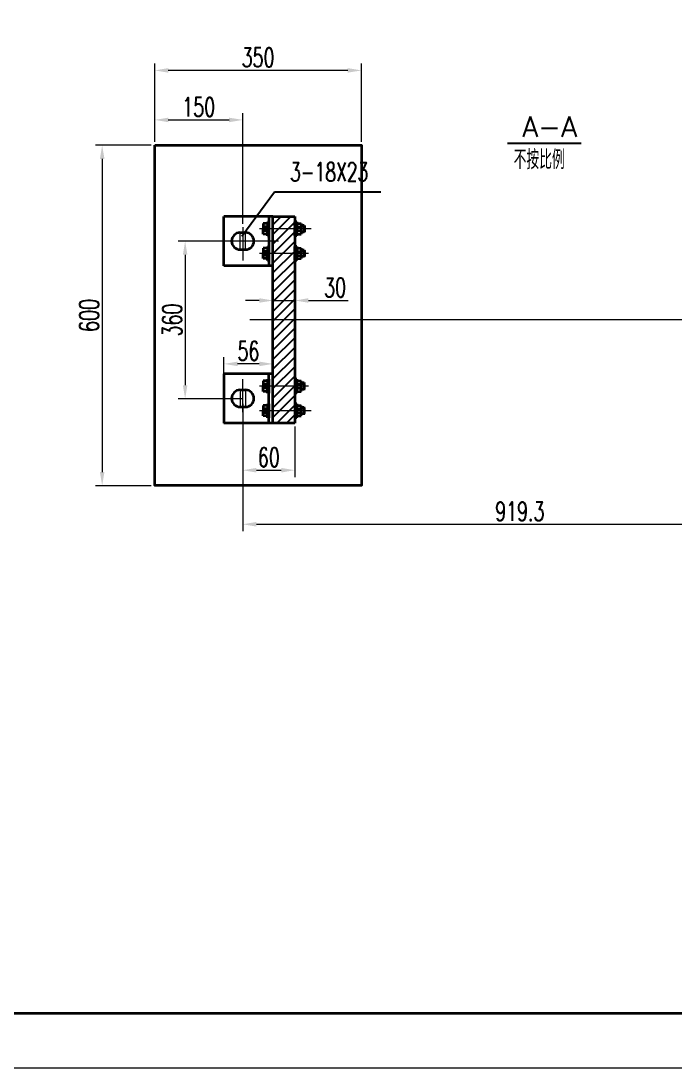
# Model space of a CAD drawing. Header units: millimetres. Extents: x -394 to 6212, y -2458 to 809.
# Drawn here: x 4173.4 to 4293.4, y -2457.9 to -2265.7 of the extents above; entities that cross this region are included whole.
import ezdxf

# ---------------------------------------------------------------- set-up
doc = ezdxf.new("R2010")
doc.units = ezdxf.units.MM
doc.header["$PDSIZE"] = -5
doc.linetypes.add('EB_DASHDOT', pattern=[39, 30, -3, 3, -3])
doc.layers.get('DEFPOINTS').update_dxf_attribs({"lineweight": 18})
doc.layers.add('2', color=2, linetype='Continuous', lineweight=18, true_color=0xffff00)
doc.layers.add('3尺寸线', color=2, linetype='Continuous', lineweight=18, true_color=0xffff00)
doc.layers.add('5剖面线层', color=2, linetype='Continuous')
doc.layers.add('LAYER2', color=2, linetype='Continuous', lineweight=25)
doc.layers.add('粗实线层', color=7, linetype='Continuous', lineweight=35)
doc.styles.add('HZ', font='txt.shx', dxfattribs={"width": 0.67, "bigfont": 'hztxt.shx'})
doc.styles.get("Standard").update_dxf_attribs({"font": 'txt.shx', "bigfont": 'gbcbig.shx'})
doc.styles.add('STYLE1', font='txt.shx', dxfattribs={"width": 0.67, "bigfont": 'hztxt.shx'})
doc.dimstyles.new('STANDARD$0', dxfattribs={"dimtxt": 3.5, "dimasz": 2.5, "dimexe": 1.25, "dimexo": 0.625, "dimtad": 1, "dimdec": 4, "dimdsep": 46, "dimtxsty": 'HZ', "dimcen": 2.5, "dimdle": 5, "dimadec": 0, "dimazin": 0, "dimtfac": 1, "dimtmove": 0, "dimatfit": 3, "dimfxl": 1, "dimtolj": 1, "dimlwd": -1, "dimlwe": -1, "dimarcsym": 0})

# ---------------------------------------------------------------- blocks, each defined once
blk = doc.blocks.new('*D231')
at = {"layer": '3尺寸线', "color": 0}
for p, q in [((4197.9, -2287.92), (4197.9, -2273.57)), ((4233.32, -2274.82), (4200.4, -2274.82)), ((4235.82, -2287.92), (4235.82, -2273.57))]:
    blk.add_line(p, q, dxfattribs=at)
for points in [[(4200.4, -2274.4), (4200.4, -2275.23), (4197.9, -2274.82)], [(4233.32, -2274.4), (4233.32, -2275.23), (4235.82, -2274.82)]]:
    blk.add_solid(points, dxfattribs=at)
at = {"layer": 'DEFPOINTS', "color": 0}
for p in [(4197.9, -2274.82), (4197.9, -2288.55), (4235.82, -2288.55)]:
    blk.add_point(p, dxfattribs=at)
at = {"layer": '3尺寸线', "color": 0, "insert": (4216.86, -2272.44), "char_height": 3.5, "attachment_point": 5, "style": 'HZ'}
blk.add_mtext('\\A1;350', dxfattribs=at)
blk = doc.blocks.new('*D230')
at = {"layer": '3尺寸线', "color": 0}
for p, q in [((4197.9, -2287.92), (4197.9, -2282.65)), ((4214.06, -2302.98), (4214.06, -2282.65)), ((4200.4, -2283.9), (4211.56, -2283.9))]:
    blk.add_line(p, q, dxfattribs=at)
for points in [[(4200.4, -2283.49), (4200.4, -2284.32), (4197.9, -2283.9)], [(4211.56, -2283.49), (4211.56, -2284.32), (4214.06, -2283.9)]]:
    blk.add_solid(points, dxfattribs=at)
at = {"layer": 'DEFPOINTS', "color": 0}
for p in [(4214.06, -2283.9), (4197.9, -2288.55), (4214.06, -2303.61)]:
    blk.add_point(p, dxfattribs=at)
at = {"layer": '3尺寸线', "color": 0, "insert": (4205.98, -2281.53), "char_height": 3.5, "attachment_point": 5, "style": 'HZ'}
blk.add_mtext('\\A1;150', dxfattribs=at)
blk = doc.blocks.new('*D229')
at = {"layer": '3尺寸线', "color": 0}
for p, q in [((4197.28, -2288.55), (4187.02, -2288.55)), ((4188.27, -2291.05), (4188.27, -2348.52)), ((4197.28, -2351.02), (4187.02, -2351.02))]:
    blk.add_line(p, q, dxfattribs=at)
for points in [[(4187.85, -2291.05), (4188.69, -2291.05), (4188.27, -2288.55)], [(4187.85, -2348.52), (4188.69, -2348.52), (4188.27, -2351.02)]]:
    blk.add_solid(points, dxfattribs=at)
at = {"layer": 'DEFPOINTS', "color": 0}
for p in [(4197.9, -2288.55), (4188.27, -2351.02), (4197.9, -2351.02)]:
    blk.add_point(p, dxfattribs=at)
at = {"layer": '3尺寸线', "color": 0, "insert": (4185.89, -2319.78), "char_height": 3.5, "attachment_point": 5, "rotation": 90, "style": 'HZ'}
blk.add_mtext('\\A1;600', dxfattribs=at)
blk = doc.blocks.new('*D228')
at = {"layer": '3尺寸线', "color": 0}
for p, q in [((4217.09, -2317.04), (4214.59, -2317.04)), ((4219.59, -2315.78), (4219.59, -2318.29)), ((4219.59, -2317.04), (4223.61, -2317.04)), ((4223.61, -2315.78), (4223.61, -2318.29)), ((4226.11, -2317.04), (4233.38, -2317.04))]:
    blk.add_line(p, q, dxfattribs=at)
for points in [[(4217.09, -2316.62), (4217.09, -2317.45), (4219.59, -2317.04)], [(4226.11, -2316.62), (4226.11, -2317.45), (4223.61, -2317.04)]]:
    blk.add_solid(points, dxfattribs=at)
at = {"layer": 'DEFPOINTS', "color": 0}
for p in [(4219.59, -2315.15), (4223.61, -2315.15), (4223.61, -2317.04)]:
    blk.add_point(p, dxfattribs=at)
at = {"layer": '3尺寸线', "color": 0, "insert": (4230.99, -2314.66), "char_height": 3.5, "attachment_point": 5, "style": 'HZ'}
blk.add_mtext('\\A1;30', dxfattribs=at)
blk = doc.blocks.new('*D227')
at = {"layer": '3尺寸线', "color": 0}
for p, q in [((4315.69, -2333.81), (4315.69, -2359.35)), ((4214.06, -2336), (4214.06, -2359.35)), ((4216.56, -2358.1), (4313.19, -2358.1))]:
    blk.add_line(p, q, dxfattribs=at)
for points in [[(4216.56, -2357.68), (4216.56, -2358.52), (4214.06, -2358.1)], [(4313.19, -2357.68), (4313.19, -2358.52), (4315.69, -2358.1)]]:
    blk.add_solid(points, dxfattribs=at)
at = {"layer": 'DEFPOINTS', "color": 0}
for p in [(4315.69, -2333.18), (4214.06, -2335.38), (4315.69, -2358.1)]:
    blk.add_point(p, dxfattribs=at)
at = {"layer": '3尺寸线', "color": 0, "insert": (4264.88, -2355.72), "char_height": 3.5, "attachment_point": 5, "style": 'HZ'}
blk.add_mtext('\\A1;919.3', dxfattribs=at)
blk = doc.blocks.new('*D226')
at = {"layer": '3尺寸线', "color": 0}
for p, q in [((4213.44, -2306.14), (4202.24, -2306.14)), ((4203.49, -2308.64), (4203.49, -2332.6)), ((4213.93, -2335.1), (4202.24, -2335.1))]:
    blk.add_line(p, q, dxfattribs=at)
for points in [[(4203.07, -2308.64), (4203.9, -2308.64), (4203.49, -2306.14)], [(4203.07, -2332.6), (4203.9, -2332.6), (4203.49, -2335.1)]]:
    blk.add_solid(points, dxfattribs=at)
at = {"layer": 'DEFPOINTS', "color": 0}
for p in [(4214.06, -2306.14), (4203.49, -2335.1), (4214.56, -2335.1)]:
    blk.add_point(p, dxfattribs=at)
at = {"layer": '3尺寸线', "color": 0, "insert": (4201.11, -2320.62), "char_height": 3.5, "attachment_point": 5, "rotation": 90, "style": 'HZ'}
blk.add_mtext('\\A1;360', dxfattribs=at)
blk = doc.blocks.new('*D225')
at = {"layer": '3尺寸线', "color": 0}
for p, q in [((4214.06, -2337.36), (4214.06, -2349.43)), ((4223.61, -2340.16), (4223.61, -2349.43)), ((4216.56, -2348.18), (4221.11, -2348.18))]:
    blk.add_line(p, q, dxfattribs=at)
for points in [[(4216.56, -2347.76), (4216.56, -2348.6), (4214.06, -2348.18)], [(4221.11, -2347.76), (4221.11, -2348.6), (4223.61, -2348.18)]]:
    blk.add_solid(points, dxfattribs=at)
at = {"layer": 'DEFPOINTS', "color": 0}
for p in [(4214.06, -2336.73), (4223.61, -2339.53), (4223.61, -2348.18)]:
    blk.add_point(p, dxfattribs=at)
at = {"layer": '3尺寸线', "color": 0, "insert": (4218.84, -2345.8), "char_height": 3.5, "attachment_point": 5, "style": 'HZ'}
blk.add_mtext('\\A1;60', dxfattribs=at)
blk = doc.blocks.new('*D224')
at = {"layer": '3尺寸线', "color": 0}
for p, q in [((4210.61, -2330.59), (4210.61, -2327.42)), ((4217.09, -2328.67), (4213.11, -2328.67)), ((4219.59, -2329.88), (4219.59, -2327.42))]:
    blk.add_line(p, q, dxfattribs=at)
for points in [[(4213.11, -2328.25), (4213.11, -2329.09), (4210.61, -2328.67)], [(4217.09, -2328.25), (4217.09, -2329.09), (4219.59, -2328.67)]]:
    blk.add_solid(points, dxfattribs=at)
at = {"layer": 'DEFPOINTS', "color": 0}
for p in [(4210.61, -2328.67), (4219.59, -2330.5), (4210.61, -2331.21)]:
    blk.add_point(p, dxfattribs=at)
at = {"layer": '3尺寸线', "color": 0, "insert": (4215.1, -2326.29), "char_height": 3.5, "attachment_point": 5, "style": 'HZ'}
blk.add_mtext('\\A1;56', dxfattribs=at)

msp = doc.modelspace()

# ---------------------------------------------------------------- hatches: boundary and pattern name
at = {"layer": '5剖面线层', "ltscale": 0.5}
h = msp.add_hatch(dxfattribs=at)
h.set_pattern_fill('ANSI31', color=256, scale=10, style=0)
h.set_pattern_definition([(45, (9002.1339, -1227.6112), (-0.88388348, 0.88388348), [])])
h.paths.add_polyline_path([(4219.59173, -2320.57976), (4223.60907, -2320.57976), (4223.60907, -2308.40065), (4219.59173, -2308.40065)])
h.paths.add_polyline_path([(4223.60907, -2308.40065), (4223.60907, -2303.88446), (4219.59173, -2303.88446), (4219.59173, -2308.40065)])
h.paths.add_polyline_path([(4223.60907, -2303.88446), (4223.60907, -2301.62636), (4219.59173, -2301.62636), (4219.59173, -2303.88446)])
h.paths.add_polyline_path([(4223.60907, -2320.57976), (4219.59173, -2320.57976), (4219.59173, -2332.75887), (4223.60907, -2332.75887)])
h.paths.add_polyline_path([(4223.60907, -2332.75887), (4219.59173, -2332.75887), (4219.59173, -2337.27506), (4223.60907, -2337.27506)])
h.paths.add_polyline_path([(4223.60907, -2339.53268), (4223.60907, -2337.27506), (4219.59173, -2337.27506), (4219.59173, -2339.53268)])

# ---------------------------------------------------------------- linework, layer by layer
at = {"layer": '2', "linetype": 'EB_DASHDOT', "lineweight": 0}
for p, q in [((4214.06499, -2303.6074), (4214.06499, -2309.70275)), ((4213.57179, -2307.78542), (4213.57179, -2304.42881)), ((4214.55818, -2307.78542), (4214.55818, -2304.34061)), ((4226.60072, -2303.88446), (4217.14251, -2303.88446)), ((4220.64081, -2306.14255), (4208.87906, -2306.14255)), ((4226.09638, -2308.40065), (4217.14251, -2308.40065)), ((4214.06499, -2337.55212), (4214.06499, -2331.45677)), ((4213.57179, -2333.3741), (4213.57179, -2336.73071)), ((4214.55818, -2333.3741), (4214.55818, -2336.81891)), ((4226.09638, -2332.75887), (4217.14251, -2332.75887)), ((4226.60072, -2337.27506), (4217.14251, -2337.27506))]:
    msp.add_line(p, q, dxfattribs=at)
at = {"layer": '2', "ltscale": 0.5}
msp.add_lwpolyline([(4121.13858, -2037.88314), (4715.13858, -2037.88314), (4715.13858, -2457.88314), (4121.13858, -2457.88314)], close=True, dxfattribs=at)
at = {"layer": '3尺寸线'}
msp.add_line((4318.22051, -2320.57976), (4215.32906, -2320.57976), dxfattribs=at)
at = {"layer": 'LAYER2', "ltscale": 20}
for p, q in [((4262.59734, -2288.16615), (4276.14918, -2288.16615)), ((4213.89831, -2305.22912), (4219.89106, -2297.08894)), ((4219.89106, -2297.08894), (4239.40541, -2297.08894))]:
    msp.add_line(p, q, dxfattribs=at)
at = {"layer": '粗实线层'}
for p, q in [((4219.59173, -2301.62636), (4210.60551, -2301.62636)), ((4210.60551, -2310.65874), (4210.60551, -2301.62636)), ((4218.82512, -2301.62636), (4218.82512, -2310.65874)), ((4219.59173, -2301.62636), (4223.60907, -2301.62636)), ((4219.59173, -2339.53268), (4219.59173, -2301.62636)), ((4219.59173, -2310.65874), (4219.59173, -2301.62636)), ((4223.60907, -2301.62636), (4223.60907, -2339.53268)), ((4217.78406, -2302.92888), (4217.78406, -2303.26238)), ((4218.33244, -2302.92888), (4217.78406, -2302.92888)), ((4218.60908, -2302.92888), (4217.78406, -2302.92888)), ((4217.78406, -2302.92888), (4217.78406, -2303.26238)), ((4217.78406, -2303.26238), (4217.78406, -2303.88446)), ((4217.78406, -2303.26238), (4217.78406, -2303.88446)), ((4218.33244, -2303.50505), (4217.78406, -2303.50505)), ((4218.60908, -2303.50505), (4217.78406, -2303.50505)), ((4218.60908, -2302.60802), (4218.60908, -2304.08977)), ((4218.60908, -2302.60802), (4218.82512, -2302.60802)), ((4218.60908, -2305.1609), (4218.60908, -2303.67914)), ((4218.82512, -2305.1609), (4218.82512, -2302.60802)), ((4223.97072, -2302.60802), (4223.60907, -2302.60802)), ((4223.60907, -2303.38403), (4223.60907, -2302.60802)), ((4223.60907, -2303.38403), (4223.97072, -2303.67914)), ((4223.60907, -2305.1609), (4223.60907, -2303.66143)), ((4223.60907, -2303.66143), (4223.97072, -2303.95654)), ((4223.97072, -2302.60802), (4223.97072, -2304.08977)), ((4223.97072, -2302.92888), (4224.79574, -2302.92888)), ((4223.97072, -2303.50505), (4224.79574, -2303.50505)), ((4223.97072, -2305.1609), (4223.97072, -2303.67914)), ((4224.24736, -2303.50505), (4224.79574, -2303.50505)), ((4224.79574, -2302.92888), (4224.79574, -2304.84004)), ((4225.3209, -2303.29962), (4224.79574, -2303.29962)), ((4224.79574, -2303.38809), (4225.40937, -2303.38809)), ((4225.3209, -2303.29962), (4225.40937, -2303.38809)), ((4225.3209, -2303.29962), (4225.3209, -2304.4693)), ((4225.40937, -2303.38809), (4225.40937, -2304.38083)), ((4213.57179, -2304.58292), (4214.55818, -2304.58292)), ((4217.78406, -2304.50654), (4217.78406, -2303.88446)), ((4218.60908, -2304.26387), (4217.78406, -2304.26387)), ((4217.78406, -2304.84004), (4217.78406, -2304.50654)), ((4218.60908, -2304.84004), (4217.78406, -2304.84004)), ((4218.60908, -2305.1609), (4218.82512, -2305.1609)), ((4223.97072, -2305.1609), (4223.60907, -2305.1609)), ((4223.97072, -2304.26387), (4224.79574, -2304.26387)), ((4223.97072, -2304.84004), (4224.79574, -2304.84004)), ((4224.79574, -2304.38083), (4225.40937, -2304.38083)), ((4225.3209, -2304.4693), (4224.79574, -2304.4693)), ((4225.40937, -2304.38083), (4225.3209, -2304.4693)), ((4217.78406, -2307.44506), (4217.78406, -2307.77857)), ((4218.60908, -2307.44506), (4217.78406, -2307.44506)), ((4218.33244, -2307.44506), (4217.78406, -2307.44506)), ((4217.78406, -2307.44506), (4217.78406, -2307.77857)), ((4218.60908, -2307.12421), (4218.82512, -2307.12421)), ((4218.60908, -2307.12421), (4218.60908, -2308.60596)), ((4218.82512, -2309.67709), (4218.82512, -2307.12421)), ((4223.60907, -2307.90022), (4223.60907, -2307.12421)), ((4223.97072, -2307.12421), (4223.60907, -2307.12421)), ((4223.97072, -2307.12421), (4223.97072, -2308.60596)), ((4223.97072, -2307.44506), (4224.79574, -2307.44506)), ((4224.79574, -2307.44506), (4224.79574, -2309.35623)), ((4213.57179, -2307.70219), (4214.55818, -2307.70219)), ((4217.78406, -2307.77857), (4217.78406, -2308.40065)), ((4217.78406, -2307.77857), (4217.78406, -2308.40065)), ((4218.60908, -2308.02124), (4217.78406, -2308.02124)), ((4218.33244, -2308.02124), (4217.78406, -2308.02124)), ((4217.78406, -2309.02273), (4217.78406, -2308.40065)), ((4218.60908, -2308.78006), (4217.78406, -2308.78006)), ((4217.78406, -2309.35623), (4217.78406, -2309.02273)), ((4218.60908, -2309.35623), (4217.78406, -2309.35623)), ((4218.60908, -2309.67709), (4218.60908, -2308.19533)), ((4223.60907, -2307.90022), (4223.97072, -2308.19533)), ((4223.60907, -2308.17762), (4223.97072, -2308.47273)), ((4223.60907, -2309.67709), (4223.60907, -2308.17762)), ((4223.97072, -2308.02124), (4224.79574, -2308.02124)), ((4223.97072, -2309.67709), (4223.97072, -2308.19533)), ((4223.97072, -2308.78006), (4224.79574, -2308.78006)), ((4223.97072, -2309.35623), (4224.79574, -2309.35623)), ((4224.24736, -2308.02124), (4224.79574, -2308.02124)), ((4225.3209, -2307.81581), (4224.79574, -2307.81581)), ((4224.79574, -2307.90428), (4225.40937, -2307.90428)), ((4224.79574, -2308.89702), (4225.40937, -2308.89702)), ((4225.3209, -2308.98549), (4224.79574, -2308.98549)), ((4225.3209, -2307.81581), (4225.3209, -2308.98549)), ((4225.3209, -2307.81581), (4225.40937, -2307.90428)), ((4225.40937, -2308.89702), (4225.3209, -2308.98549)), ((4225.40937, -2307.90428), (4225.40937, -2308.89702)), ((4219.59173, -2310.65874), (4210.60551, -2310.65874)), ((4218.60908, -2309.67709), (4218.82512, -2309.67709)), ((4223.97072, -2309.67709), (4223.60907, -2309.67709)), ((4210.60551, -2330.50078), (4210.60551, -2339.53316)), ((4219.59173, -2330.50078), (4210.60551, -2330.50078)), ((4218.82512, -2339.53316), (4218.82512, -2330.50078)), ((4217.78406, -2331.80329), (4217.78406, -2332.13679)), ((4218.60908, -2331.80329), (4217.78406, -2331.80329)), ((4217.78406, -2332.13679), (4217.78406, -2332.75887)), ((4218.60908, -2332.37946), (4217.78406, -2332.37946)), ((4218.60908, -2331.48243), (4218.82512, -2331.48243)), ((4218.60908, -2331.48243), (4218.60908, -2332.96419)), ((4218.60908, -2334.03531), (4218.60908, -2332.55356)), ((4218.82512, -2331.48243), (4218.82512, -2334.03531)), ((4223.97072, -2331.48243), (4223.60907, -2331.48243)), ((4223.60907, -2331.48243), (4223.60907, -2332.98191)), ((4223.97072, -2331.48243), (4223.97072, -2332.96419)), ((4223.97072, -2331.80329), (4224.79574, -2331.80329)), ((4223.97072, -2332.37946), (4224.79574, -2332.37946)), ((4223.97072, -2334.03531), (4223.97072, -2332.55356)), ((4224.79574, -2333.71446), (4224.79574, -2331.80329)), ((4225.3209, -2332.17403), (4224.79574, -2332.17403)), ((4224.79574, -2332.26251), (4225.40937, -2332.26251)), ((4225.40937, -2332.26251), (4225.3209, -2332.17403)), ((4225.3209, -2333.34371), (4225.3209, -2332.17403)), ((4225.40937, -2333.25524), (4225.40937, -2332.26251)), ((4213.57179, -2333.45733), (4214.55818, -2333.45733)), ((4217.78406, -2333.38095), (4217.78406, -2332.75887)), ((4217.78406, -2333.38095), (4217.78406, -2332.75887)), ((4218.33244, -2333.13829), (4217.78406, -2333.13829)), ((4218.60908, -2333.13829), (4217.78406, -2333.13829)), ((4217.78406, -2333.71446), (4217.78406, -2333.38095)), ((4217.78406, -2333.71446), (4217.78406, -2333.38095)), ((4218.33244, -2333.71446), (4217.78406, -2333.71446)), ((4218.60908, -2333.71446), (4217.78406, -2333.71446)), ((4218.60908, -2334.03531), (4218.82512, -2334.03531)), ((4223.60907, -2332.98191), (4223.97072, -2332.6868)), ((4223.60907, -2333.2593), (4223.97072, -2332.96419)), ((4223.60907, -2333.2593), (4223.60907, -2334.03531)), ((4223.97072, -2334.03531), (4223.60907, -2334.03531)), ((4223.97072, -2333.13829), (4224.79574, -2333.13829)), ((4223.97072, -2333.71446), (4224.79574, -2333.71446)), ((4224.24736, -2333.13829), (4224.79574, -2333.13829)), ((4224.79574, -2333.25524), (4225.40937, -2333.25524)), ((4225.3209, -2333.34371), (4224.79574, -2333.34371)), ((4225.3209, -2333.34371), (4225.40937, -2333.25524)), ((4218.60908, -2336.31948), (4217.78406, -2336.31948)), ((4217.78406, -2336.31948), (4217.78406, -2336.65298)), ((4218.60908, -2335.99862), (4218.60908, -2337.48038)), ((4218.60908, -2335.99862), (4218.82512, -2335.99862)), ((4218.82512, -2335.99862), (4218.82512, -2338.5515)), ((4223.60907, -2335.99862), (4223.60907, -2337.49809)), ((4223.97072, -2335.99862), (4223.60907, -2335.99862)), ((4223.97072, -2335.99862), (4223.97072, -2337.48038)), ((4223.97072, -2336.31948), (4224.79574, -2336.31948)), ((4224.79574, -2338.23065), (4224.79574, -2336.31948)), ((4213.57179, -2336.5766), (4214.55818, -2336.5766)), ((4217.78406, -2336.65298), (4217.78406, -2337.27506)), ((4218.60908, -2336.89565), (4217.78406, -2336.89565)), ((4217.78406, -2337.89714), (4217.78406, -2337.27506)), ((4217.78406, -2337.89714), (4217.78406, -2337.27506)), ((4218.60908, -2337.65447), (4217.78406, -2337.65447)), ((4218.33244, -2337.65447), (4217.78406, -2337.65447)), ((4217.78406, -2338.23065), (4217.78406, -2337.89714)), ((4217.78406, -2338.23065), (4217.78406, -2337.89714)), ((4218.60908, -2338.23065), (4217.78406, -2338.23065)), ((4218.33244, -2338.23065), (4217.78406, -2338.23065)), ((4218.60908, -2338.5515), (4218.60908, -2337.06975)), ((4223.60907, -2337.49809), (4223.97072, -2337.20298)), ((4223.60907, -2337.77549), (4223.97072, -2337.48038)), ((4223.60907, -2337.77549), (4223.60907, -2338.5515)), ((4223.97072, -2336.89565), (4224.79574, -2336.89565)), ((4223.97072, -2338.5515), (4223.97072, -2337.06975)), ((4223.97072, -2337.65447), (4224.79574, -2337.65447)), ((4223.97072, -2338.23065), (4224.79574, -2338.23065)), ((4224.24736, -2337.65447), (4224.79574, -2337.65447)), ((4225.3209, -2336.69022), (4224.79574, -2336.69022)), ((4224.79574, -2336.77869), (4225.40937, -2336.77869)), ((4224.79574, -2337.77143), (4225.40937, -2337.77143)), ((4225.3209, -2337.8599), (4224.79574, -2337.8599)), ((4225.3209, -2337.8599), (4225.3209, -2336.69022)), ((4225.40937, -2336.77869), (4225.3209, -2336.69022)), ((4225.3209, -2337.8599), (4225.40937, -2337.77143)), ((4225.40937, -2337.77143), (4225.40937, -2336.77869)), ((4219.59173, -2339.53316), (4210.60551, -2339.53316)), ((4218.60908, -2338.5515), (4218.82512, -2338.5515)), ((4223.60907, -2339.53268), (4219.59173, -2339.53268)), ((4223.97072, -2338.5515), (4223.60907, -2338.5515))]:
    msp.add_line(p, q, dxfattribs=at)
for points in [[(4705.13858, -2447.88314), (4146.13858, -2447.88314), (4146.13858, -2047.88314), (4705.13858, -2047.88314)], [(4197.90414, -2288.54534), (4235.81834, -2288.54534), (4235.81834, -2351.01586), (4197.90414, -2351.01586)]]:
    msp.add_lwpolyline(points, close=True, dxfattribs=at)
for centre, start, end in [((4213.57179, -2306.14255), 90, 270), ((4214.55818, -2306.14255), 270, 90), ((4213.57179, -2335.01697), 90, 270), ((4214.55818, -2335.01697), 270, 90)]:
    msp.add_arc(centre, 1.55963, start, end, dxfattribs=at)

# ---------------------------------------------------------------- texts
at = {"layer": 'LAYER2', "ltscale": 20, "style": 'HZ', "width": 0.67}
msp.add_text('不按比例', height=3.5, dxfattribs=at).set_placement((4263.74207, -2292.94379))
at = {"layer": 'LAYER2', "ltscale": 20, "insert": (4265.32076, -2283.25663), "char_height": 3.78, "attachment_point": 1}
msp.add_mtext('A-A', dxfattribs=at)
at = {"layer": 'LAYER2', "ltscale": 20, "insert": (4222.72772, -2291.7333), "char_height": 3.42, "attachment_point": 1, "style": 'STYLE1'}
msp.add_mtext('3-18X23', dxfattribs=at)

# ---------------------------------------------------------------- dimensions: what is measured, and where the dimension line sits
at = {"layer": '3尺寸线'}
for base, p1, p2, text, picture, middle in [((4197.90414, -2274.8164), (4235.81834, -2288.54534), (4197.90414, -2288.54534), '350', '*D231', (4216.86124, -2272.4414)), ((4214.06499, -2283.90298), (4197.90414, -2288.54534), (4214.06499, -2303.6074), '150', '*D230', (4205.98456, -2281.52798)), ((4223.60907, -2317.03791), (4219.59173, -2315.15253), (4223.60907, -2315.15253), '30', '*D228', (4230.99282, -2314.66291)), ((4210.60551, -2328.66871), (4219.59173, -2330.50078), (4210.60551, -2331.21004), '56', '*D224', (4215.09862, -2326.29371)), ((4223.60907, -2348.17885), (4214.06499, -2336.73071), (4223.60907, -2339.53268), '60', '*D225', (4218.83703, -2345.80385))]:
    dim = msp.add_linear_dim(base=base, p1=p1, p2=p2, text=text, dimstyle='STANDARD$0', dxfattribs=at)
    dim.commit()
    dim.dimension.update_dxf_attribs({"geometry": picture, "text_midpoint": middle})
dim = msp.add_linear_dim(base=(4188.26902, -2351.01586), p1=(4197.90414, -2288.54534), p2=(4197.90414, -2351.01586), angle=90, text='600', dimstyle='STANDARD$0', dxfattribs=at)
dim.commit()
dim.dimension.update_dxf_attribs({"geometry": '*D229', "text_midpoint": (4185.89402, -2319.7806)})
dim = msp.add_linear_dim(base=(4203.48674, -2335.0965), p1=(4214.06499, -2306.14255), p2=(4214.55818, -2335.0965), angle=90, text='360', dimstyle='STANDARD$0', override={"dimgap": 0.625, "dimtad": 1, "dimjust": 0, "dimdec": 4, "dimlfac": 1, "dimse1": 0, "dimse2": 0, "dimsd1": 0, "dimsd2": 0}, dxfattribs=at)
dim.commit()
dim.dimension.update_dxf_attribs({"geometry": '*D226', "text_midpoint": (4201.11174, -2320.61953)})
dim = msp.add_linear_dim(base=(4315.69257, -2358.09866), p1=(4214.06499, -2335.37516), p2=(4315.69257, -2333.18441), text='919.3', dimstyle='STANDARD$0', override={"dimgap": 0.625, "dimtad": 1, "dimjust": 0, "dimdec": 4, "dimlfac": 1, "dimse1": 0, "dimse2": 0, "dimsd1": 0, "dimsd2": 0}, dxfattribs=at)
dim.commit()
dim.dimension.update_dxf_attribs({"geometry": '*D227', "text_midpoint": (4264.87878, -2355.72366)})

doc.saveas('drawing.dxf')
